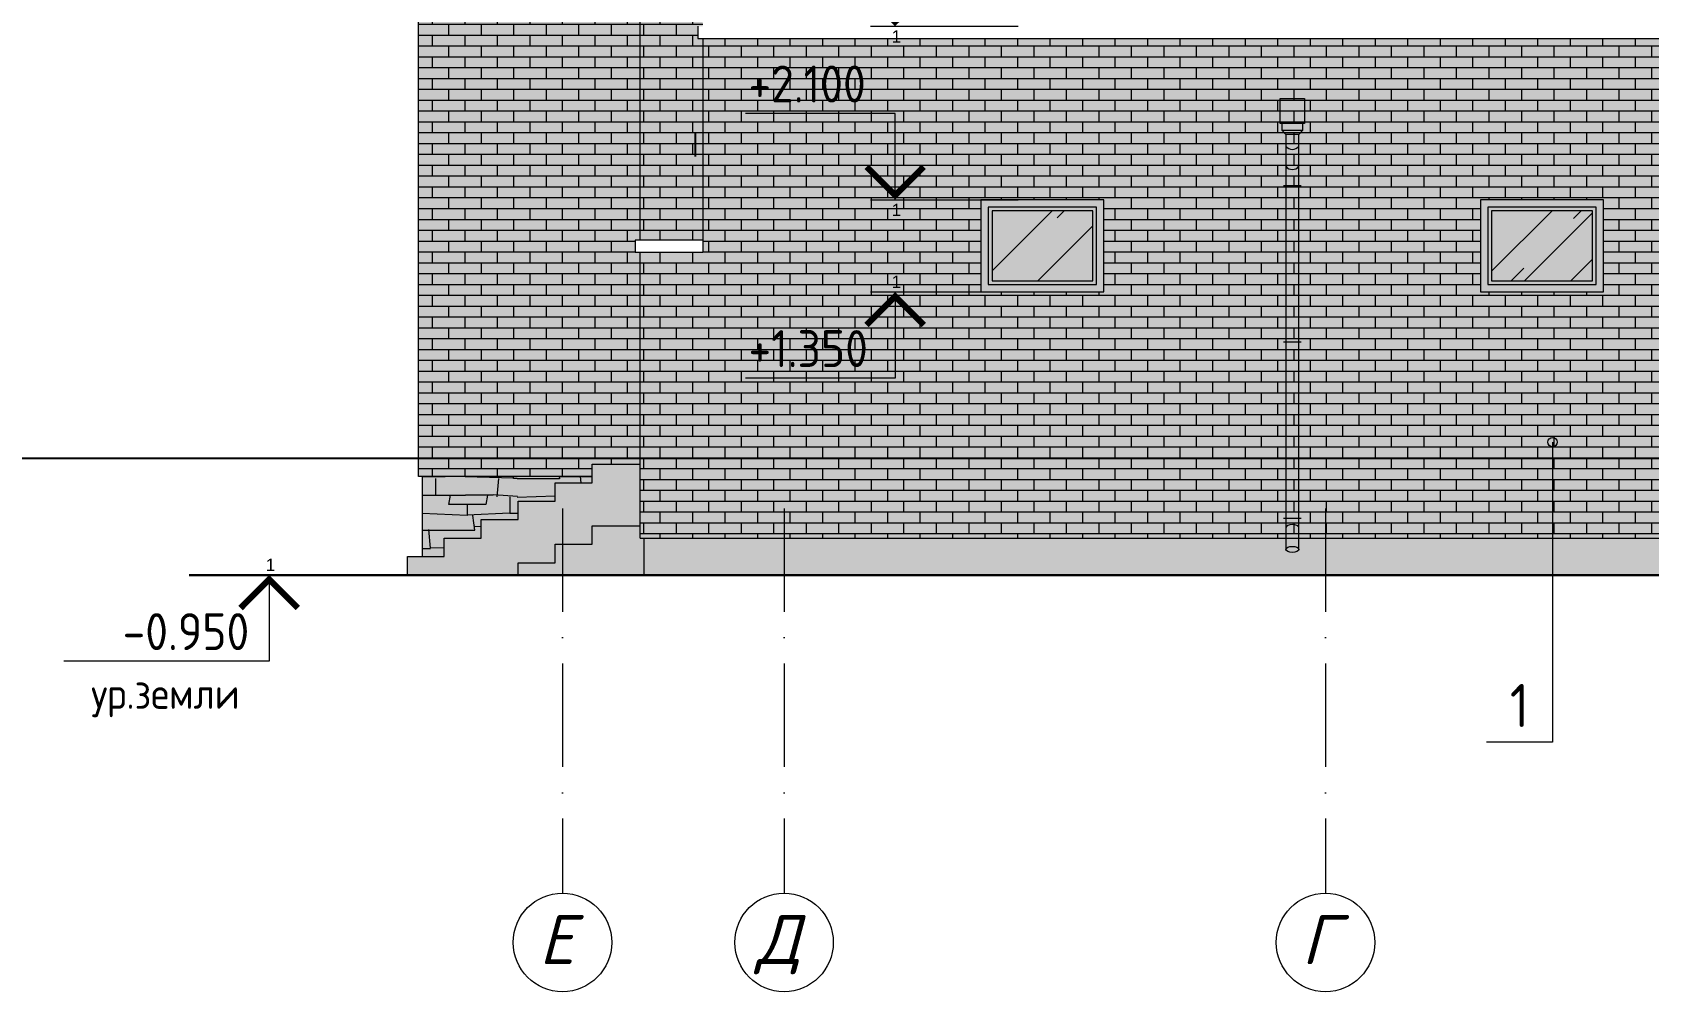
# Model space of a CAD drawing. Header units: millimetres. Extents: x 854812 to 1164625, y 589925 to 823301.
# Drawn here: x 913911 to 927045, y 806031 to 813826 of the extents above; entities that cross this region are included whole.
import ezdxf
from ezdxf.enums import TextEntityAlignment as Align

# ---------------------------------------------------------------- set-up
doc = ezdxf.new("R2010")
doc.units = ezdxf.units.MM
doc.linetypes.add('ACAD_ISO10W100', pattern=[18, 12, -3, 0, -3])
doc.linetypes.add('JIS_08_15', pattern=[17.25, 15, -0.75, 0.75, -0.75])
doc.layers.get('Defpoints').update_dxf_attribs({"color": 40})
for name, color, linetype, lineweight in [('АР_Текст_отметки высот', 95, 'Continuous', 9), ('АР_Текст_пояснения-выноски', 54, 'Continuous', 9), ('АР_Штрих_материалы', 27, 'Continuous', 9), ('окна', 132, 'Continuous', 18), ('оси', 50, 'JIS_08_15', 9), ('стены', 172, 'Continuous', 30), ('текст', 7, 'Continuous', 13), ('ФАСАД', 7, 'Continuous', 13), ('ШТРИХ', 142, 'Continuous', 13), ('штриховка', 8, 'Continuous', 9)]:
    doc.layers.add(name, color=color, linetype=linetype, lineweight=lineweight)
doc.styles.add('GOST 2.304', font='isocpeur.ttf', dxfattribs={"width": 0.9})
doc.styles.add('Isocpeur', font='isocpeui.ttf')
doc.styles.get("Standard").update_dxf_attribs({"font": 'arial.ttf'})
pattern_1 = [(0, (0, 53720.5), (0, 88.06434), []), (90, (0, 53720.5), (-132.08, 88.06434), [88.06434, -88.06434])]

# ---------------------------------------------------------------- blocks, each defined once
blk = doc.blocks.new('*U353')
at = {"color": 7, "linetype": 'Continuous', "lineweight": 15}
for p, q in [((-12, 0), (-10, 0)), ((-10, 0), (-10, -7)), ((-10, 0), (0, 0)), ((-10, -7), (-26.68, -7))]:
    blk.add_line(p, q, dxfattribs=at)
at = {"color": 7, "linetype": 'Continuous', "lineweight": 15, "const_width": 0.5}
blk.add_lwpolyline([(-7.67, -2.68), (-10, -0.35), (-12.32, -2.68)], dxfattribs=at)
at = {"color": 7, "linetype": 'Continuous', "lineweight": 15, "style": 'GOST 2.304', "width": 0.9, "flags": 8}
blk.add_attdef('+OTM', text='', height=3, rotation=360, dxfattribs=at).set_placement((-20.16, -7), align=Align.BOTTOM_LEFT)
at = {"color": 7, "linetype": 'Continuous', "lineweight": 15, "flags": 8}
blk.add_attdef('YRZ', text='', height=3, rotation=360, dxfattribs=at).set_placement((-21.03, -11.62), align=Align.BOTTOM_LEFT)
at = {"layer": 'Defpoints', "color": 5, "linetype": 'Continuous', "flags": 8}
blk.add_attdef('M', text='', height=1, rotation=360, dxfattribs=at).set_placement((-9.9, 1.33), align=Align.TOP_CENTER)
blk = doc.blocks.new('*U422')
at = {"color": 7, "linetype": 'Continuous', "lineweight": 15}
for p, q in [((-12, 0), (-10, 0)), ((-10, 0), (-10, -7)), ((-10, 0), (0, 0)), ((-10, -7), (-22.17, -7))]:
    blk.add_line(p, q, dxfattribs=at)
at = {"color": 7, "linetype": 'Continuous', "lineweight": 15, "const_width": 0.5}
blk.add_lwpolyline([(-7.67, -2.68), (-10, -0.35), (-12.32, -2.68)], dxfattribs=at)
at = {"color": 7, "linetype": 'Continuous', "lineweight": 15, "style": 'GOST 2.304', "width": 0.9, "flags": 8}
blk.add_attdef('+OTM', text='', height=3, rotation=360, dxfattribs=at).set_placement((-20.16, -7), align=Align.BOTTOM_LEFT)
at = {"layer": 'Defpoints', "color": 5, "linetype": 'Continuous', "flags": 8}
blk.add_attdef('M', text='', height=1, rotation=360, dxfattribs=at).set_placement((-9.9, 1.33), align=Align.TOP_CENTER)
blk = doc.blocks.new('*U423')
at = {"color": 7, "linetype": 'Continuous', "lineweight": 15}
for p, q in [((-10, 7), (-22.17, 7)), ((-10, 0), (-10, 7)), ((-12, 0), (-10, 0)), ((-10, 0), (0, 0))]:
    blk.add_line(p, q, dxfattribs=at)
at = {"color": 7, "linetype": 'Continuous', "lineweight": 15, "const_width": 0.5}
blk.add_lwpolyline([(-7.67, 2.67), (-10, 0.35), (-12.32, 2.67)], dxfattribs=at)
at = {"color": 7, "linetype": 'Continuous', "lineweight": 15, "style": 'GOST 2.304', "width": 0.9, "flags": 8}
blk.add_attdef('+OTM', text='', height=3, rotation=360, dxfattribs=at).set_placement((-20.16, 7), align=Align.BOTTOM_LEFT)
at = {"layer": 'Defpoints', "color": 5, "linetype": 'Continuous', "flags": 8}
blk.add_attdef('M', text='', height=1, dxfattribs=at).set_placement((-9.9, -0.33), align=Align.TOP_CENTER)
blk = doc.blocks.new('вв1')
at = {"layer": 'ШТРИХ', "ltscale": 0.1, "true_color": 0xffffff}
h = blk.add_hatch(color=7, dxfattribs=at)
edge = h.paths.add_edge_path()
edge.add_ellipse((928209, 756081), major_axis=(-52.9, 0), ratio=0.467596, start_angle=180, end_angle=360, ccw=False)
edge.add_line((928262, 756081), (928156, 756081))
edge.add_line((928156, 756081), (928156, 755904))
edge.add_ellipse((928209, 755904), major_axis=(-52.9, 0), ratio=0.467596, start_angle=0, end_angle=360)
edge.add_line((928262, 755906), (928262, 756081))
edge = h.paths.add_edge_path()
edge.add_line((928262, 756159), (928156, 756159))
edge.add_line((928156, 756159), (928156, 756081))
edge.add_ellipse((928209, 756081), major_axis=(-52.9, 0), ratio=0.467596, start_angle=180, end_angle=360, ccw=False)
edge.add_line((928262, 756083), (928262, 756159))
h.paths.add_polyline_path([(928262, 759277), (928156, 759277), (928156, 756159), (928262, 756159)])
h.paths.add_polyline_path([(928291, 759307), (928126, 759307), (928156, 759277), (928262, 759277)])
h.paths.add_polyline_path([(928291, 759366), (928126, 759366), (928126, 759307), (928291, 759307)])
h.paths.add_polyline_path([(928291, 759370), (928126, 759370), (928126, 759366), (928291, 759366)])
blk.add_hatch(color=7, dxfattribs=at).paths.add_polyline_path([(928156, 755904), (928262, 755904), (928262, 756081), (928156, 756081)])
at = {"layer": 'ФАСАД', "color": 7}
for p, q in [((928156, 759277, 0), (928126, 759307, 0)), ((928136, 758862, 0), (928281, 758862, 0)), ((928136, 757591, 0), (928281, 757591, 0)), ((928136, 756159, 0), (928281, 756159, 0))]:
    blk.add_line(p, q, dxfattribs=at)
at = {"layer": 'ФАСАД', "ltscale": 0.1, "elevation": 0}
blk.add_lwpolyline([(928309, 759366), (928109, 759366), (928109, 759568), (928309, 759568)], close=True, dxfattribs=at)
at = {"layer": 'ФАСАД', "color": 7, "elevation": 0}
for points in [[(928291, 759307), (928126, 759307), (928126, 759370), (928291, 759370), (928291, 759307), (928262, 759277), (928156, 759277), (928156, 755904)], [(928262, 755904), (928262, 759277)]]:
    blk.add_lwpolyline(points, dxfattribs=at)
at = {"layer": 'ФАСАД', "color": 7}
for centre in [(928209, 759221, 0), (928209, 759058, 0)]:
    blk.add_arc(centre, 66.9, 217.649, 322.351, dxfattribs=at)
blk.add_ellipse((928209, 755904, 0), major_axis=(-52.9, 0), ratio=0.467596, dxfattribs=at)
at = {"layer": 'ШТРИХ', "color": 19, "ltscale": 0.1}
blk.add_ellipse((928209, 756081, 0), major_axis=(-52.9, 0), ratio=0.467596, start_param=3.141593, end_param=6.283185, dxfattribs=at)
blk = doc.blocks.new('ок14')
at = {"layer": 'АР_Штрих_материалы', "ltscale": 100, "true_color": 0x502921}
h = blk.add_hatch(color=19, dxfattribs=at)
h.set_gradient(color1=(49, 69, 94), one_color=1, tint=1, name='HEMISPHERICAL')
h.paths.add_polyline_path([(921709, 758656), (921709, 758086), (922529, 758086), (922529, 758656)])
at = {"layer": 'ШТРИХ', "ltscale": 0.1, "true_color": 0x2f1d18}
h = blk.add_hatch(color=19, dxfattribs=at)
h.paths.add_polyline_path([(922619, 758746), (921619, 758746), (921619, 758371), (921679, 758371), (921679, 758686), (922559, 758686), (922559, 758371), (922619, 758371)])
h.paths.add_polyline_path([(922619, 758371), (922559, 758371), (922559, 758056), (921679, 758056), (921679, 758371), (921619, 758371), (921619, 757996), (922619, 757996)])
at = {"layer": 'ШТРИХ', "ltscale": 0.1, "true_color": 0x402821}
h = blk.add_hatch(color=19, dxfattribs=at)
h.paths.add_polyline_path([(922559, 758686), (921679, 758686), (921679, 758371), (921709, 758371), (921709, 758656), (922529, 758656), (922529, 758371), (922559, 758371)])
h.paths.add_polyline_path([(922559, 758371), (922529, 758371), (922529, 758086), (921709, 758086), (921709, 758371), (921679, 758371), (921679, 758056), (922559, 758056)])
at = {"layer": 'ШТРИХ', "ltscale": 0.1, "true_color": 0xfefcfb}
h = blk.add_hatch(dxfattribs=at)
h.set_pattern_fill('AR-RROOF', scale=30, angle=45, style=0)
h.paths.add_polyline_path([(921709, 758656), (921709, 758086), (922529, 758086), (922529, 758656)])
at = {"layer": 'окна', "color": 7, "ltscale": 0.1, "elevation": 0}
for points in [[(921619, 757996), (922619, 757996), (922619, 758746), (921619, 758746)], [(921679, 758056), (922559, 758056), (922559, 758686), (921679, 758686)]]:
    blk.add_lwpolyline(points, close=True, dxfattribs=at)
at = {"layer": 'окна', "color": 7, "lineweight": 5, "ltscale": 0.1, "elevation": 0}
blk.add_lwpolyline([(921709, 758086), (922529, 758086), (922529, 758656), (921709, 758656)], close=True, dxfattribs=at)

msp = doc.modelspace()

# ---------------------------------------------------------------- hatches: boundary and pattern name
at = {"layer": 'АР_Штрих_материалы', "ltscale": 100, "true_color": 0xd9d9d9}
msp.add_hatch(color=254, dxfattribs=at).paths.add_polyline_path([(919359.1, 817686.5), (917559.1, 817686.5), (917559.1, 815316.5), (917048.8, 815316.5), (917048.8, 810216.5), (918458.8, 810216.5), (918458.8, 810316.5), (918848.8, 810316.5), (918848.8, 812036.5), (918808.8, 812036.5), (918808.8, 812136.5), (918848.8, 812136.5), (918848.8, 815316.5), (918808.8, 815316.5), (918808.8, 815416.5), (919359.1, 815416.5)])
at = {"layer": 'АР_Штрих_материалы', "lineweight": 9, "ltscale": 100, "true_color": 0xffffff}
h = msp.add_hatch(dxfattribs=at)
h.set_pattern_fill('AR-BRSTD', scale=1.3, style=0)
h.set_pattern_definition(pattern_1)
h.paths.add_polyline_path([(919359.1, 817686.5), (917559.1, 817686.5), (917559.1, 815316.5), (917048.8, 815316.5), (917048.8, 810216.5), (918458.8, 810216.5), (918458.8, 810316.5), (918848.8, 810316.5), (918848.8, 812036.5), (918808.8, 812036.5), (918808.8, 812136.5), (918848.8, 812136.5), (918848.8, 815316.5), (918808.8, 815316.5), (918808.8, 815416.5), (919359.1, 815416.5)])
h = msp.add_hatch(dxfattribs=at)
h.set_pattern_fill('AR-BRSTD', scale=1.3, style=0)
h.set_pattern_definition(pattern_1)
h.paths.add_polyline_path([(917559.1, 815316.5), (917048.8, 815316.5), (917048.8, 810216.5), (917559.1, 810216.5)])
at = {"layer": 'АР_Штрих_материалы', "ltscale": 100, "true_color": 0xd9d9d9}
h = msp.add_hatch(color=254, dxfattribs=at)
h.paths.add_polyline_path([(919359.1, 815316.5), (918848.8, 815316.5), (918848.8, 812136.5), (919358.8, 812136.5), (919358.8, 812816.5), (919358.8, 812867.8), (919358.8, 812981.3), (919358.8, 813016.5), (919358.8, 813776.5), (919318.8, 813776.5), (919318.8, 813876.5), (919359.1, 813876.5)])
h.paths.add_polyline_path([(919358.8, 812036.5), (918848.8, 812036.5), (918848.8, 809716.5), (919358.8, 809716.5)])
at = {"layer": 'АР_Штрих_материалы', "lineweight": 9, "ltscale": 100, "true_color": 0xffffff}
h = msp.add_hatch(dxfattribs=at)
h.set_pattern_fill('AR-BRSTD', scale=1.3, style=0)
h.set_pattern_definition(pattern_1)
h.paths.add_polyline_path([(919359.1, 815316.5), (918848.8, 815316.5), (918848.8, 812136.5), (919358.8, 812136.5), (919358.8, 812816.5), (919358.8, 812853.5), (919358.8, 812956.5), (919358.8, 813016.5), (919358.8, 813776.5), (919318.8, 813776.5), (919318.8, 813876.5), (919359.1, 813876.5)])
at = {"layer": 'АР_Штрих_материалы', "ltscale": 100, "true_color": 0xd9d9d9}
h = msp.add_hatch(color=254, dxfattribs=at)
h.paths.add_polyline_path([(925678.8, 811716.5), (925678.8, 812466.5), (925678.8, 812816.5), (922619.3, 812816.5), (922619.3, 812466.5), (922619.3, 811716.5), (921619.3, 811716.5), (921619.3, 812466.5), (921619.3, 812816.5), (919358.8, 812816.5), (919358.8, 812136.5), (919358.8, 812036.5), (919358.8, 809716.5), (920019.1, 809716.5), (925678.8, 809716.5)])
h.paths.add_polyline_path([(929738.3, 812466.5), (929738.3, 812816.5), (926678.8, 812816.5), (926678.8, 812466.5), (926678.8, 811716.5), (926678.8, 809716.5), (931969.4, 809716.5), (932279.1, 809716.5), (932279.1, 812036.5), (932279.1, 812816.5), (930738.3, 812816.5), (930738.3, 812466.5), (930738.3, 811716.5), (929738.3, 811716.5)])
h.paths.add_polyline_path([(932279.1, 813776.5), (919358.8, 813776.5), (919358.8, 812816.5), (932279.1, 812816.5)])
at = {"layer": 'АР_Штрих_материалы', "lineweight": 13, "ltscale": 100, "true_color": 0xffffff}
h = msp.add_hatch(dxfattribs=at)
h.set_pattern_fill('AR-BRSTD', scale=1.3, style=0)
h.set_pattern_definition(pattern_1)
h.paths.add_polyline_path([(932279.1, 813776.5), (919358.8, 813776.5), (919358.8, 812816.5), (932279.1, 812816.5)])
h.paths.add_polyline_path([(925678.8, 812466.5), (925678.8, 812816.5), (922619.3, 812816.5), (922619.3, 812466.5), (922619.3, 811716.5), (921619.3, 811716.5), (921619.3, 812466.5), (921619.3, 812816.5), (919358.8, 812816.5), (919358.8, 809716.5), (925678.8, 809716.5), (925678.8, 811716.5)])
h.paths.add_polyline_path([(932279.1, 812816.5), (930738.3, 812816.5), (930738.3, 812466.5), (930738.3, 811716.5), (929738.3, 811716.5), (929738.3, 812466.5), (929738.3, 812816.5), (926678.8, 812816.5), (926678.8, 812466.5), (926678.8, 811716.5), (926678.8, 809716.5), (932279.1, 809716.5)])
at = {"layer": 'АР_Штрих_материалы', "ltscale": 100, "true_color": 0xd9d9d9}
h = msp.add_hatch(color=254, dxfattribs=at)
h.paths.add_polyline_path([(926678.8, 812816.5), (925678.8, 812816.5), (925678.8, 812466.5), (926678.8, 812466.5)])
h.paths.add_polyline_path([(926678.8, 811716.5), (925678.8, 811716.5), (925678.8, 809716.5), (926678.8, 809716.5)])
h.paths.add_polyline_path([(922619.3, 812816.5), (921619.3, 812816.5), (921619.3, 812466.5), (922619.3, 812466.5)])
h.paths.add_polyline_path([(930738.3, 812816.5), (929738.3, 812816.5), (929738.3, 812466.5), (930738.3, 812466.5)])
at = {"layer": 'АР_Штрих_материалы', "lineweight": 9, "ltscale": 100, "true_color": 0xffffff}
h = msp.add_hatch(dxfattribs=at)
h.set_pattern_fill('AR-BRSTD', scale=1.3, style=0)
h.set_pattern_definition(pattern_1)
h.paths.add_polyline_path([(922619.3, 812816.5), (921619.3, 812816.5), (921619.3, 812466.5), (922619.3, 812466.5)])
h.paths.add_polyline_path([(926678.8, 812816.5), (925678.8, 812816.5), (925678.8, 812466.5), (926678.8, 812466.5)])
h.paths.add_polyline_path([(926678.8, 811716.5), (925678.8, 811716.5), (925678.8, 809716.5), (926678.8, 809716.5)])
h.paths.add_polyline_path([(930738.3, 812816.5), (929738.3, 812816.5), (929738.3, 812466.5), (930738.3, 812466.5)])
at = {"layer": 'АР_Штрих_материалы', "lineweight": 13, "ltscale": 100, "true_color": 0xffffff}
h = msp.add_hatch(dxfattribs=at)
h.set_pattern_fill('AR-BRSTD', scale=1.3, style=0)
h.set_pattern_definition(pattern_1)
h.paths.add_polyline_path([(919358.8, 812036.5), (918848.8, 812036.5), (918848.8, 810216.5), (919358.8, 810216.5)])
h.paths.add_polyline_path([(919358.8, 810216.5), (918848.8, 810216.5), (918848.8, 809716.5), (919358.8, 809716.5)])
h.paths.add_polyline_path([(932789.1, 812036.5), (932279.1, 812036.5), (932279.1, 810216.5), (932789.1, 810216.5)])
h.paths.add_polyline_path([(932789.1, 810216.5), (932279.1, 810216.5), (932279.1, 809716.5), (932789.1, 809716.5)])
at = {"layer": 'АР_Штрих_материалы', "ltscale": 100, "true_color": 0x55392b}
msp.add_hatch(color=39, dxfattribs=at).paths.add_polyline_path([(918848.8, 810316.5), (918458.8, 810316.5), (918458.8, 810166.5), (918158.8, 810166.5), (918158.8, 810016.5), (917858.8, 810016.5), (917858.8, 809866.5), (917558.8, 809866.5), (917558.8, 809716.5), (917258.8, 809716.5), (917258.8, 809566.5), (916958.8, 809566.5), (916958.8, 809416.5), (917858.8, 809416.5), (917858.8, 809516.5), (918158.8, 809516.5), (918158.8, 809666.5), (918458.8, 809666.5), (918458.8, 809816.5), (918848.8, 809816.5)])
at = {"layer": 'АР_Штрих_материалы', "ltscale": 100, "true_color": 0x3a271d}
msp.add_hatch(color=19, dxfattribs=at).paths.add_polyline_path([(918158.8, 810166.5), (918458.8, 810166.5), (918458.8, 810216.5), (917249, 810216.5), (917078.8, 810216.5), (917078.8, 809566.5), (917258.8, 809566.5), (917258.8, 809716.5), (917558.8, 809716.5), (917558.8, 809866.5), (917858.8, 809866.5), (917858.8, 810016.5), (918158.8, 810016.5)])
at = {"layer": 'АР_Штрих_материалы', "ltscale": 100, "true_color": 0x55392b}
h = msp.add_hatch(color=39, dxfattribs=at)
h.paths.add_polyline_path([(918878.8, 809716.5), (918848.8, 809716.5), (918848.8, 809816.5), (918458.8, 809816.5), (918458.8, 809666.5), (918218.8, 809666.5), (918218.8, 809416.5), (918878.8, 809416.5)])
h.paths.add_polyline_path([(918218.8, 809666.5), (918158.8, 809666.5), (918158.8, 809516.5), (917858.8, 809516.5), (917858.8, 809416.5), (918218.8, 809416.5)])
at = {"layer": 'АР_Штрих_материалы', "ltscale": 100, "true_color": 0x3a271d}
h = msp.add_hatch(color=19, dxfattribs=at)
h.paths.add_polyline_path([(924418.8, 809716.5), (920019.1, 809716.5), (920019.1, 809416.5), (924418.8, 809416.5)])
h.paths.add_polyline_path([(931619.1, 809716.5), (929819.1, 809716.5), (929819.1, 809416.5), (931619.1, 809416.5)])
h.paths.add_polyline_path([(932759.1, 809716.5), (931619.1, 809716.5), (931619.1, 809416.5), (932759.1, 809416.5)])
h.paths.add_polyline_path([(920019.1, 809716.5), (918878.8, 809716.5), (918878.8, 809416.5), (920019.1, 809416.5)])
h.paths.add_polyline_path([(929819.1, 809716.5), (924418.8, 809716.5), (924418.8, 809416.5), (929819.1, 809416.5)])
at = {"layer": 'штриховка', "lineweight": 20, "true_color": 0x9e9e9e, "transparency": 33554687}
h = msp.add_hatch(dxfattribs=at)
h.set_pattern_fill('STNSQR', color=253, scale=1500, pattern_type=2)
h.set_pattern_definition([(3.3665, (287845.34, 1294290.51), (23999.998983, 1500.016445), [255.441, -25288.6395]), (90, (288100.3, 1294290.5), (-1500, 1500), [120, -1380]), (0, (288100.3, 1294290.5), (1500, 1500), [435, -1065]), (270, (288535.3, 1294410.5), (1500, -1500), [135, -1365]), (0, (288535.3, 1294275.5), (1500, 1500), [465, -1035]), (97.125, (289000.34, 1294275.51), (-1499.997423, 10500.00057), [120.9345, -11972.4525]), (275.1944, (288175.34, 1294290.51), (1499.992837, -15000.001005), [165.681, -16402.3605]), (177.5104, (288190.34, 1294125.51), (-1499.999748, 0.0015583), [345.3255, -34187.268]), (274.3987, (288040.34, 1294125.51), (1499.997534, -17999.999712), [195.576, -19362.0315]), (180, (288040.3, 1293960.5), (-1500, -1500), [195, -1305]), (1.9092, (288055.34, 1293930.51), (43499.9985474, 1500.0363616), [450.2505, -44574.7425]), (90, (288505.3, 1293945.5), (-1500, 1500), [180, -1320]), (180, (288505.3, 1294125.5), (-1500, -1500), [315, -1185]), (0, (288505.3, 1294125.5), (1500, 1500), [135, -1365]), (95.7106, (288640.34, 1294125.51), (-1500.001972, 13499.999135), [150.7485, -14924.0655]), (358.5312, (288505.34, 1293975.51), (1499.9993692, 0.0006339), [585.192, -57934.035]), (94.7636, (289090.34, 1293960.51), (-1499.987299, 16500.00142), [180.624, -17881.7685]), (181.9749, (289075.34, 1294140.51), (-42000.0005183, -1499.974642), [435.258, -43090.596]), (357.5104, (289000.34, 1294305.51), (1499.999748, -0.0015583), [345.3255, -34187.268]), (95.7106, (289075.34, 1294140.51), (-1500.001972, 13499.999135), [150.7485, -14924.0655]), (0, (289090.3, 1294065.5), (1500, 1500), [255, -1245]), (93.8141, (289345.34, 1294065.51), (-1500.009186, 20999.999012), [225.4995, -22324.4445]), (0, (287845.3, 1293795.5), (1500, 1500), [15, -1485]), (90, (287860.3, 1293795.5), (-1500, 1500), [165, -1335]), (270, (288145.3, 1293930.5), (1500, -1500), [255, -1245]), (0, (287860.3, 1293795.5), (1500, 1500), [285, -1215]), (274.7636, (288670.34, 1293960.51), (1499.987299, -16500.00142), [180.624, -17881.7685]), (178.4089, (288685.34, 1293810.51), (-1499.9993665, -0.000971), [540.2085, -53480.6205]), (1.302, (288685.34, 1293780.51), (64499.9982742, 1500.052659), [660.171, -65356.8735]), (276.3402, (288625.34, 1293810.51), (1500.00237, -11999.999104), [135.831, -13447.2465]), (278.1301, (288880.34, 1293780.51), (1499.999034, -8999.999665), [106.0665, -10500.5355]), (270, (289105.3, 1293795.5), (1500, -1500), [135, -1365]), (0, (289345.3, 1294140.5), (1500, 1500), [0, -1500]), (0, (289345.3, 1294230.5), (1500, 1500), [0, -1500]), (0, (289090.3, 1293960.5), (1500, 1500), [255, -1245]), (0, (289345.3, 1294110.5), (1500, 1500), [0, -1500]), (358.2643, (288145.34, 1293690.51), (1499.9997257, -6.16e-05), [495.2265, -49027.4955]), (0, (288640.3, 1293675.5), (1500, 1500), [255, -1245]), (355.9144, (288895.34, 1293675.51), (1500.000444, 0.000332), [210.5355, -20842.968]), (0, (289105.3, 1293675.5), (1500, 1500), [240, -1260]), (180, (288145.3, 1293675.5), (-1500, -1500), [300, -1200]), (90, (288760.3, 1294710.5), (-1500, 1500), [165, -1335]), (90, (288610.3, 1294800.5), (-1500, 1500), [75, -1425]), (95.1944, (288190.34, 1294695.51), (-1499.992837, 15000.001005), [165.681, -16402.3605]), (90, (289315.3, 1294695.5), (-1500, 1500), [180, -1320]), (181.6366, (288370.34, 1294560.51), (-50999.9998187, -1500.020787), [525.2145, -51996.21]), (183.3665, (288565.34, 1294410.51), (-23999.998983, -1500.016445), [255.441, -25288.6395]), (2.0454, (288190.34, 1294785.51), (40500.0008, 1499.994725), [420.2685, -41606.5095]), (0, (288190.3, 1294710.5), (1500, 1500), [570, -930]), (182.4896, (289285.34, 1294410.51), (-32999.9992196, -1500.026798), [345.3255, -34187.268]), (180, (289150.3, 1294560.5), (-1500, -1500), [225, -1275]), (178.4518, (289315.34, 1294695.51), (-1500.0000386, 0.0013506), [555.2025, -54965.064]), (180, (289345.3, 1294410.5), (-1500, -1500), [60, -1440]), (175.6013, (289345.34, 1294545.51), (-1499.999216, 0.00055), [195.576, -19362.0315]), (180, (289345.3, 1294695.5), (-1500, -1500), [30, -1470]), (270, (289285.3, 1294545.5), (1500, -1500), [135, -1365]), (84.2894, (289180.34, 1294545.51), (-0.000268, 1499.999758), [150.7485, -14924.0655]), (177.7094, (288940.34, 1294395.51), (-1500.0000596, -0.000203), [375.3, -37154.688]), (0, (288370.3, 1294560.5), (1500, 1500), [555, -945]), (270, (288940.3, 1294485.5), (1500, -1500), [90, -1410]), (180, (289090.3, 1294485.5), (-1500, -1500), [300, -1200]), (258.6901, (289105.34, 1294560.5), (0.00056, -1500.00044), [76.485, -7572.0435]), (78.6901, (288790.34, 1294485.5), (-0.00056, 1500.00044), [76.485, -7572.0435]), (270, (288565.3, 1294560.5), (1500, -1500), [150, -1350]), (90, (288685.3, 1294560.5), (-1500, 1500), [135, -1365]), (275.7106, (288355.34, 1294710.51), (1500.001972, -13499.999135), [150.7485, -14924.0655]), (178.1524, (288310.34, 1294395.51), (-1499.9998144, 0.0001665), [465.2415, -46058.946]), (0, (287845.3, 1294695.5), (1500, 1500), [345, -1155]), (270, (288310.3, 1294560.5), (1500, -1500), [165, -1335]), (96.3402, (288325.34, 1294875.51), (-1500.00237, 11999.999104), [135.831, -13447.2465]), (5.7106, (288175.34, 1294860.51), (13499.999135, 1500.001972), [150.7485, -14924.0655]), (0, (288265.3, 1295145.5), (1500, 1500), [510, -990]), (183.3665, (289315.34, 1294875.51), (-23999.998983, -1500.016445), [255.441, -25288.6395]), (180, (289315.3, 1294800.5), (-1500, -1500), [255, -1245]), (180, (289345.3, 1295025.5), (-1500, -1500), [315, -1185]), (0, (289315.3, 1294875.5), (1500, 1500), [30, -1470]), (357.7974, (288670.34, 1294980.51), (1499.999731, -0.000221), [390.288, -38638.5465]), (180, (288760.3, 1294875.5), (-1500, -1500), [435, -1065]), (182.8624, (289060.34, 1294845.51), (-28500.000025, -1499.99797), [300.375, -29737.1025]), (90, (289060.3, 1294800.5), (-1500, 1500), [225, -1275]), (90, (289030.3, 1295025.5), (-1500, 1500), [120, -1380]), (266.8202, (288685.34, 1295145.51), (0.0007885, -1499.999469), [270.417, -26771.2185]), (177.3974, (288175.34, 1294860.51), (-1500.000712, 0.000513), [330.3405, -32703.732]), (2.2906, (287845.34, 1295025.51), (36000.0001938, 1499.9936297), [375.3, -37154.688]), (270, (288220.3, 1295145.5), (1500, -1500), [135, -1365]), (275.7106, (287845.34, 1295025.51), (1500.001972, -13499.999135), [150.7485, -14924.0655]), (0, (288220.3, 1295010.5), (1500, 1500), [450, -1050]), (270, (288220.3, 1293675.5), (1500, -1500), [30, -1470]), (270, (288685.3, 1293675.5), (1500, -1500), [30, -1470]), (90, (289030.3, 1293645.5), (-1500, 1500), [30, -1470])])
h.paths.add_polyline_path([(917558.8, 809866.5), (917858.8, 809866.5), (917858.8, 810016.5), (918158.8, 810016.5), (918158.8, 810166.5), (918458.8, 810166.5), (918458.8, 810216.5), (917078.8, 810216.5), (917078.8, 809566.5), (917258.8, 809566.5), (917258.8, 809716.5), (917558.8, 809716.5)])
h = msp.add_hatch(dxfattribs=at)
h.set_pattern_fill('STNSQR', color=253, scale=1500, pattern_type=2)
h.set_pattern_definition([(3.3665, (289615.34, 1293930.51), (23999.998983, 1500.016445), [255.441, -25288.6395]), (90, (289870.3, 1293930.5), (-1500, 1500), [120, -1380]), (0, (289870.3, 1293930.5), (1500, 1500), [435, -1065]), (270, (290305.3, 1294050.5), (1500, -1500), [135, -1365]), (0, (290305.3, 1293915.5), (1500, 1500), [465, -1035]), (97.125, (290770.34, 1293915.51), (-1499.997423, 10500.00057), [120.9345, -11972.4525]), (275.1944, (289945.34, 1293930.51), (1499.992837, -15000.001005), [165.681, -16402.3605]), (177.5104, (289960.34, 1293765.51), (-1499.999748, 0.0015583), [345.3255, -34187.268]), (274.3987, (289810.34, 1293765.51), (1499.997534, -17999.999712), [195.576, -19362.0315]), (180, (289810.3, 1293600.5), (-1500, -1500), [195, -1305]), (1.9092, (289825.34, 1293570.51), (43499.9985474, 1500.0363616), [450.2505, -44574.7425]), (90, (290275.3, 1293585.5), (-1500, 1500), [180, -1320]), (180, (290275.3, 1293765.5), (-1500, -1500), [315, -1185]), (0, (290275.3, 1293765.5), (1500, 1500), [135, -1365]), (95.7106, (290410.34, 1293765.51), (-1500.001972, 13499.999135), [150.7485, -14924.0655]), (358.5312, (290275.34, 1293615.51), (1499.9993692, 0.0006339), [585.192, -57934.035]), (94.7636, (290860.34, 1293600.51), (-1499.987299, 16500.00142), [180.624, -17881.7685]), (181.9749, (290845.34, 1293780.51), (-42000.0005183, -1499.974642), [435.258, -43090.596]), (357.5104, (290770.34, 1293945.51), (1499.999748, -0.0015583), [345.3255, -34187.268]), (95.7106, (290845.34, 1293780.51), (-1500.001972, 13499.999135), [150.7485, -14924.0655]), (0, (290860.3, 1293705.5), (1500, 1500), [255, -1245]), (93.8141, (291115.34, 1293705.51), (-1500.009186, 20999.999012), [225.4995, -22324.4445]), (0, (289615.3, 1293435.5), (1500, 1500), [15, -1485]), (90, (289630.3, 1293435.5), (-1500, 1500), [165, -1335]), (270, (289915.3, 1293570.5), (1500, -1500), [255, -1245]), (0, (289630.3, 1293435.5), (1500, 1500), [285, -1215]), (274.7636, (290440.34, 1293600.51), (1499.987299, -16500.00142), [180.624, -17881.7685]), (178.4089, (290455.34, 1293450.51), (-1499.9993665, -0.000971), [540.2085, -53480.6205]), (1.302, (290455.34, 1293420.51), (64499.9982742, 1500.052659), [660.171, -65356.8735]), (276.3402, (290395.34, 1293450.51), (1500.00237, -11999.999104), [135.831, -13447.2465]), (278.1301, (290650.34, 1293420.51), (1499.999034, -8999.999665), [106.0665, -10500.5355]), (270, (290875.3, 1293435.5), (1500, -1500), [135, -1365]), (0, (291115.3, 1293780.5), (1500, 1500), [0, -1500]), (0, (291115.3, 1293870.5), (1500, 1500), [0, -1500]), (0, (290860.3, 1293600.5), (1500, 1500), [255, -1245]), (0, (291115.3, 1293750.5), (1500, 1500), [0, -1500]), (358.2643, (289915.34, 1293330.51), (1499.9997257, -6.16e-05), [495.2265, -49027.4955]), (0, (290410.3, 1293315.5), (1500, 1500), [255, -1245]), (355.9144, (290665.34, 1293315.51), (1500.000444, 0.000332), [210.5355, -20842.968]), (0, (290875.3, 1293315.5), (1500, 1500), [240, -1260]), (180, (289915.3, 1293315.5), (-1500, -1500), [300, -1200]), (90, (290530.3, 1294350.5), (-1500, 1500), [165, -1335]), (90, (290380.3, 1294440.5), (-1500, 1500), [75, -1425]), (95.1944, (289960.34, 1294335.51), (-1499.992837, 15000.001005), [165.681, -16402.3605]), (90, (291085.3, 1294335.5), (-1500, 1500), [180, -1320]), (181.6366, (290140.34, 1294200.51), (-50999.9998187, -1500.020787), [525.2145, -51996.21]), (183.3665, (290335.34, 1294050.51), (-23999.998983, -1500.016445), [255.441, -25288.6395]), (2.0454, (289960.34, 1294425.51), (40500.0008, 1499.994725), [420.2685, -41606.5095]), (0, (289960.3, 1294350.5), (1500, 1500), [570, -930]), (182.4896, (291055.34, 1294050.51), (-32999.9992196, -1500.026798), [345.3255, -34187.268]), (180, (290920.3, 1294200.5), (-1500, -1500), [225, -1275]), (178.4518, (291085.34, 1294335.51), (-1500.0000386, 0.0013506), [555.2025, -54965.064]), (180, (291115.3, 1294050.5), (-1500, -1500), [60, -1440]), (175.6013, (291115.34, 1294185.51), (-1499.999216, 0.00055), [195.576, -19362.0315]), (180, (291115.3, 1294335.5), (-1500, -1500), [30, -1470]), (270, (291055.3, 1294185.5), (1500, -1500), [135, -1365]), (84.2894, (290950.34, 1294185.51), (-0.000268, 1499.999758), [150.7485, -14924.0655]), (177.7094, (290710.34, 1294035.51), (-1500.0000596, -0.000203), [375.3, -37154.688]), (0, (290140.3, 1294200.5), (1500, 1500), [555, -945]), (270, (290710.3, 1294125.5), (1500, -1500), [90, -1410]), (180, (290860.3, 1294125.5), (-1500, -1500), [300, -1200]), (258.6901, (290875.34, 1294200.5), (0.00056, -1500.00044), [76.485, -7572.0435]), (78.6901, (290560.34, 1294125.5), (-0.00056, 1500.00044), [76.485, -7572.0435]), (270, (290335.3, 1294200.5), (1500, -1500), [150, -1350]), (90, (290455.3, 1294200.5), (-1500, 1500), [135, -1365]), (275.7106, (290125.34, 1294350.51), (1500.001972, -13499.999135), [150.7485, -14924.0655]), (178.1524, (290080.34, 1294035.51), (-1499.9998144, 0.0001665), [465.2415, -46058.946]), (0, (289615.3, 1294335.5), (1500, 1500), [345, -1155]), (270, (290080.3, 1294200.5), (1500, -1500), [165, -1335]), (96.3402, (290095.34, 1294515.51), (-1500.00237, 11999.999104), [135.831, -13447.2465]), (5.7106, (289945.34, 1294500.51), (13499.999135, 1500.001972), [150.7485, -14924.0655]), (0, (290035.3, 1294785.5), (1500, 1500), [510, -990]), (183.3665, (291085.34, 1294515.51), (-23999.998983, -1500.016445), [255.441, -25288.6395]), (180, (291085.3, 1294440.5), (-1500, -1500), [255, -1245]), (180, (291115.3, 1294665.5), (-1500, -1500), [315, -1185]), (0, (291085.3, 1294515.5), (1500, 1500), [30, -1470]), (357.7974, (290440.34, 1294620.51), (1499.9997312, -0.000221), [390.288, -38638.5465]), (180, (290530.3, 1294515.5), (-1500, -1500), [435, -1065]), (182.8624, (290830.34, 1294485.51), (-28500.000025, -1499.99797), [300.375, -29737.1025]), (90, (290830.3, 1294440.5), (-1500, 1500), [225, -1275]), (90, (290800.3, 1294665.5), (-1500, 1500), [120, -1380]), (266.8202, (290455.34, 1294785.51), (0.0007885, -1499.999469), [270.417, -26771.2185]), (177.3974, (289945.34, 1294500.51), (-1500.000712, 0.000513), [330.3405, -32703.732]), (2.2906, (289615.34, 1294665.51), (36000.0001938, 1499.9936297), [375.3, -37154.688]), (270, (289990.3, 1294785.5), (1500, -1500), [135, -1365]), (275.7106, (289615.34, 1294665.51), (1500.001972, -13499.999135), [150.7485, -14924.0655]), (0, (289990.3, 1294650.5), (1500, 1500), [450, -1050]), (270, (289990.3, 1293315.5), (1500, -1500), [30, -1470]), (270, (290455.3, 1293315.5), (1500, -1500), [30, -1470]), (90, (290800.3, 1293285.5), (-1500, 1500), [30, -1470])])
h.paths.add_polyline_path([(932759.1, 809716.5), (918878.8, 809716.5), (918878.7, 809416.5), (932759.1, 809416.5)])

# ---------------------------------------------------------------- linework, layer by layer
at = {"layer": 'Defpoints', "ltscale": 0.1}
for p, q in [((919298.8, 812816.5, 0), (919298.8, 813016.5, 0)), ((901206.4, 810366.5, 0), (1117696.6, 810366.5, 0))]:
    msp.add_line(p, q, dxfattribs=at)
at = {"layer": 'АР_Текст_пояснения-выноски', "color": 7, "ltscale": 100}
msp.add_lwpolyline([(926264.4, 810496.6), (926264.4, 808059.5), (925726.6, 808059.5)], dxfattribs=at)
msp.add_circle((926264.4, 810496.6), 38, dxfattribs=at)
at = {"layer": 'оси', "color": 7, "linetype": 'ACAD_ISO10W100', "ltscale": 70}
for p, q in [((918218.8, 809957.8, 0), (918218.8, 806830.8, 0)), ((920019.1, 809957.8, 0), (920019.1, 806830.8, 0)), ((924418.8, 809957.8, 0), (924418.8, 806830.8, 0))]:
    msp.add_line(p, q, dxfattribs=at)
at = {"layer": 'стены', "color": 7, "ltscale": 0.1}
msp.add_line((915184.3, 809416.5, 0), (936453.6, 809416.5, 0), dxfattribs=at)
at = {"layer": 'текст', "color": 7}
for centre in [(918218.8, 806430.8, 0), (920019.1, 806430.8, 0), (924418.8, 806430.8, 0)]:
    msp.add_circle(centre, 400, dxfattribs=at)
at = {"layer": 'ФАСАД', "color": 7, "ltscale": 0.1}
for p, q in [((917048.8, 810216.5, 0), (917048.8, 815316.5, 0)), ((918848.8, 812136.5, 0), (918848.8, 815316.5, 0)), ((919318.8, 813876.5, 0), (919318.8, 813776.5, 0)), ((919318.8, 813776.5, 0), (932319.1, 813776.5, 0)), ((919358.8, 813776.5, 0), (919358.8, 812136.5, 0)), ((919358.8, 812816.5, 0), (919358.8, 812036.5, 0)), ((919358.8, 812136.5, 0), (918808.8, 812136.5, 0)), ((918808.8, 812136.5, 0), (918808.8, 812036.5, 0)), ((918808.8, 812136.5, 0), (918808.8, 812036.5, 0)), ((919358.8, 812036.5, 0), (918808.8, 812036.5, 0)), ((918848.8, 809716.5, 0), (918848.8, 812036.5, 0)), ((918458.8, 810166.5, 0), (918458.8, 810316.5, 0)), ((918458.8, 810316.5, 0), (918848.8, 810316.5, 0)), ((918158.8, 810166.5, 0), (918458.8, 810166.5, 0)), ((918158.8, 810016.5, 0), (918158.8, 810166.5, 0)), ((917858.8, 810016.5, 0), (918158.8, 810016.5, 0)), ((917858.8, 809866.5, 0), (917858.8, 810016.5, 0)), ((917558.8, 809866.5, 0), (917858.8, 809866.5, 0)), ((917558.8, 809716.5, 0), (917558.8, 809866.5, 0)), ((917558.8, 809716.5, 0), (917558.8, 809866.5, 0)), ((917258.8, 809716.5, 0), (917558.8, 809716.5, 0)), ((917258.8, 809566.5, 0), (917258.8, 809716.5, 0)), ((917258.8, 809566.5, 0), (917258.8, 809716.5, 0)), ((918458.8, 809666.5, 0), (918458.8, 809816.5, 0)), ((918458.8, 809816.5, 0), (918848.8, 809816.5, 0)), ((918848.8, 809716.5, 0), (932789.1, 809716.5, 0)), ((916958.8, 809566.5, 0), (917258.8, 809566.5, 0)), ((916958.8, 809416.5, 0), (916958.8, 809566.5, 0)), ((918158.8, 809666.5, 0), (918458.8, 809666.5, 0)), ((918158.8, 809516.5, 0), (918158.8, 809666.5, 0)), ((917858.8, 809516.5, 0), (918158.8, 809516.5, 0)), ((917858.8, 809416.5, 0), (917858.8, 809516.5, 0))]:
    msp.add_line(p, q, dxfattribs=at)
at = {"layer": 'ФАСАД', "ltscale": 0.1}
for p, q in [((918458.8, 810216.5, 0), (917048.8, 810216.5, 0)), ((917078.8, 810216.5, 0), (917078.8, 809566.5, 0)), ((918878.8, 809716.5, 0), (918878.8, 809416.5, 0))]:
    msp.add_line(p, q, dxfattribs=at)

# ---------------------------------------------------------------- block references
at = {"layer": 'АР_Текст_отметки высот', "color": 7}
ref = msp.add_blockref('*U423', (921921.7, 813876.5), dxfattribs=dict(at, xscale=100, yscale=100, zscale=100))
ref.add_attrib('+OTM', '+3.510', dxfattribs={"layer": '0', "color": 7, "linetype": 'Continuous', "lineweight": 15, "height": 300, "style": 'GOST 2.304', "width": 0.9, "flags": 8}).set_placement((919730.4, 814576.5), align=Align.BOTTOM_LEFT)
ref.add_attrib('M', '1', dxfattribs={"layer": 'Defpoints', "color": 5, "linetype": 'Continuous', "height": 100, "flags": 8}).set_placement((920932.1, 813843.1), align=Align.TOP_CENTER)
ref = msp.add_blockref('*U423', (921921.7, 812466.5), dxfattribs=dict(at, xscale=100, yscale=100, zscale=100))
ref.add_attrib('+OTM', '+2.100', dxfattribs={"layer": '0', "color": 7, "linetype": 'Continuous', "lineweight": 15, "height": 300, "style": 'GOST 2.304', "width": 0.9, "flags": 8}).set_placement((919730.4, 813166.5), align=Align.BOTTOM_LEFT)
ref.add_attrib('M', '1', dxfattribs={"layer": 'Defpoints', "color": 5, "linetype": 'Continuous', "height": 100, "flags": 8}).set_placement((920932.1, 812433.1), align=Align.TOP_CENTER)
ref = msp.add_blockref('*U422', (921921.7, 811716.5), dxfattribs=dict(at, xscale=100, yscale=100, zscale=100))
ref.add_attrib('+OTM', '+1.350', dxfattribs={"layer": '0', "color": 7, "linetype": 'Continuous', "lineweight": 15, "height": 300, "rotation": 360, "style": 'GOST 2.304', "width": 0.9, "flags": 8}).set_placement((919730.4, 811016.5), align=Align.BOTTOM_LEFT)
ref.add_attrib('M', '1', dxfattribs={"layer": 'Defpoints', "color": 5, "linetype": 'Continuous', "height": 100, "rotation": 360, "flags": 8}).set_placement((920932.1, 811849.4), align=Align.TOP_CENTER)
ref = msp.add_blockref('*U353', (916835.9, 809416.5, 0), dxfattribs=dict(at, xscale=100, yscale=100, zscale=100))
ref.add_attrib('+OTM', '-0.950', dxfattribs={"layer": '0', "color": 7, "linetype": 'Continuous', "lineweight": 15, "height": 300, "rotation": 360, "style": 'GOST 2.304', "width": 0.9, "flags": 8}).set_placement((914644.7, 808716.5, 0), align=Align.BOTTOM_LEFT)
ref.add_attrib('YRZ', 'ур.земли', dxfattribs={"layer": '0', "color": 7, "linetype": 'Continuous', "lineweight": 15, "height": 250, "rotation": 360, "style": 'GOST 2.304', "width": 0.9, "flags": 8}).set_placement((914389.5, 808254, 0), align=Align.BOTTOM_LEFT)
ref.add_attrib('M', '1', dxfattribs={"layer": 'Defpoints', "color": 5, "linetype": 'Continuous', "height": 100, "rotation": 360, "flags": 8}).set_placement((915846.4, 809549.4, 0), align=Align.TOP_CENTER)
at = {"layer": 'ФАСАД', "color": 7}
msp.add_blockref('вв1', (-4059.5, 53720.5, 0), dxfattribs=at)
at = {"layer": 'ФАСАД'}
for p in [(0, 53720.5), (4059.5, 53720.5)]:
    msp.add_blockref('ок14', p, dxfattribs=at)

# ---------------------------------------------------------------- texts
at = {"layer": 'АР_Текст_пояснения-выноски', "color": 7, "ltscale": 100, "insert": (925995.5, 808356.2), "char_height": 350, "width": 376.727, "attachment_point": 5, "line_spacing_factor": 0.92, "style": 'GOST 2.304'}
msp.add_mtext('1', dxfattribs=at)
at = {"layer": 'текст', "color": 7, "style": 'Isocpeur'}
for s, p in [('Е', (918172.4, 806254.4, 0)), ('Д', (919972.7, 806254.4, 0)), ('Г', (924372.4, 806254.4, 0))]:
    msp.add_text(s, height=400, dxfattribs=at).set_placement(p, align=Align.CENTER)

doc.saveas('drawing.dxf')
